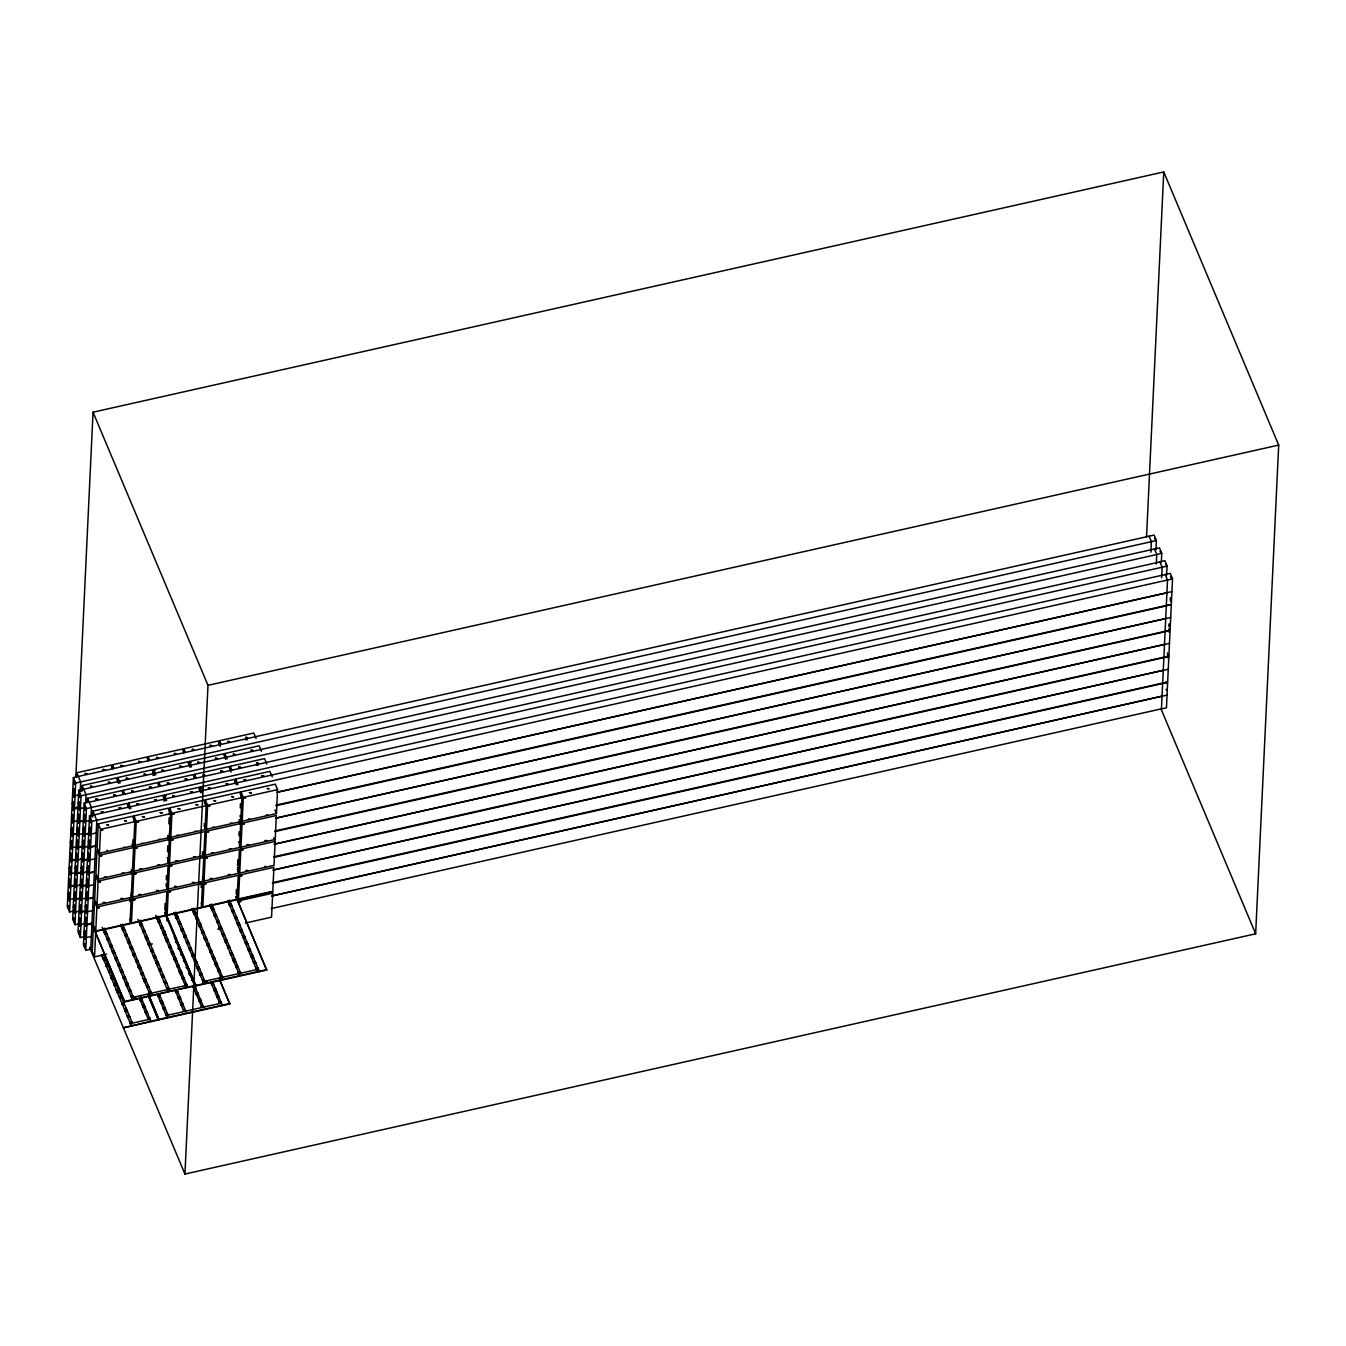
<?xml version="1.0" encoding="UTF-8"?>
<svg xmlns="http://www.w3.org/2000/svg" width="1346" height="1346" viewBox="0 0 1346 1346"><rect width="100%" height="100%" fill="white"/><g stroke="black" fill="none" stroke-linecap="round" stroke-linejoin="round"><path stroke-width="1.5" d="M70.934 829.321L69.74 854.727L72.045 860.195L75.376 859.455M72.162 803.444L70.968 828.85L73.239 834.789L72.045 860.195M1155.962 549.622L1156.382 540.537L1154.094 535.085L73.374 777.567L72.179 802.99L74.451 808.912L73.256 834.318L76.587 833.578M75.83 777.164L93.042 412.196L1163.752 171.952L1278.7 445.089L1255.65 933.804L184.94 1174.049L89.559 947.399M69.605 911.949L70.8 886.526L68.495 881.075L67.3 906.481L69.605 911.949L72.936 911.192M70.816 886.072L72.011 860.649L69.723 855.198L68.528 880.604L70.816 886.072L74.148 885.315M73.374 777.567L75.679 783.035L74.484 808.441C82.325 804.588 77.698 807.196 79.515 807.398M76.537 776.743L76.739 772.755L110.995 765.066L112.526 768.701M76.318 842.108L75.124 867.514L77.412 872.982L80.743 872.225M77.546 816.231L76.335 841.637L78.623 847.559L77.412 872.982M1161.346 562.409L1161.766 553.324L1159.461 547.872L78.758 790.354L77.563 815.76L79.835 821.683L78.64 847.105L81.971 846.348M80.222 791.448L80.676 781.908L76.739 772.755M74.972 924.719L76.184 899.313L73.879 893.845L72.684 919.268L74.972 924.719L78.304 923.979M76.2 898.859L77.395 873.436L75.09 867.968L73.895 893.391L76.2 898.859L79.532 898.102M78.758 790.354L81.063 795.823L79.851 821.228C86.935 820.505 83.721 819.277 84.848 819.95M81.837 791.515L82.106 785.542L116.379 777.853L118.684 783.305M81.702 854.878L80.508 880.301L82.796 885.752L86.127 885.012M82.914 829.001L81.719 854.424L83.99 860.346L82.796 885.752M89.139 802.014L84.142 803.141L82.947 828.547L85.219 834.47L84.024 859.892L87.355 859.135M85.656 803.141L86.06 794.695L82.106 785.542M80.356 937.506L81.551 912.1L79.263 906.632L78.051 932.055L80.356 937.506L83.688 936.766M81.584 911.629L82.779 886.223L80.474 880.755L79.279 906.178L81.584 911.629L84.916 910.889M84.142 803.141L86.43 808.593L85.235 834.015L90.232 832.888M87.305 802.317L87.49 798.313L121.763 790.624L123.294 794.275M87.086 867.665L85.875 893.088L88.18 898.539L93.177 897.429L94.371 872.006L89.374 873.133L88.18 898.539M88.298 841.788L87.103 867.211L89.374 873.133M276.115 805.093L1171.323 604.304L1172.517 578.898L1170.229 573.43L89.526 815.912L88.314 841.334L90.603 847.257L89.391 872.662L94.388 871.552L95.6 846.129L90.603 847.257M90.99 817.005L91.427 807.482M85.74 950.293L86.935 924.887L84.63 919.419L83.435 944.825L85.74 950.293L90.737 949.166L91.932 923.76L86.935 924.887M86.952 924.416L88.163 899.01L85.858 893.542L84.663 918.948L86.952 924.416L91.949 923.289L93.16 897.883L88.163 899.01M89.526 815.912L91.814 821.38L90.619 846.785L95.616 845.675L96.811 820.252M92.588 817.089L92.874 811.1L127.13 803.411L129.435 808.879M98.258 823.887L97.114 847.829L99.419 853.297L133.691 845.608L134.819 821.666L132.514 816.198L98.258 823.887L100.546 829.338L99.419 853.297M106.62 954.163L94.54 956.871L95.734 931.466L272.767 891.742L271.556 917.164L245.359 923.036M95.751 930.978L96.878 907.036L94.59 901.584L93.463 925.526L95.751 930.978L130.024 923.289L131.151 899.347L96.878 907.036M96.979 905.084L98.107 881.142L95.802 875.674L94.674 899.633L96.979 905.084L131.235 897.395L132.379 873.453L98.107 881.142M98.191 879.19L99.335 855.248L97.03 849.78L95.903 873.722L98.191 879.19L132.463 871.501L133.591 847.559L132.059 843.908M112.24 768.734L112.425 764.747L146.697 757.058L148.228 760.692M117.607 781.521L117.809 777.534L152.064 769.845L154.369 775.296M122.991 794.308L123.176 790.304L157.448 782.632L158.979 786.266M128.375 807.078L128.56 803.091L162.832 795.402L165.121 800.87M124.64 1001.441L195.305 985.592L124.623 1001.912L91.461 922.616M129.906 901.551L130.091 897.563M131.218 873.655L131.403 869.667M133.759 819.865L133.944 815.878L168.2 808.189L170.505 813.657L169.377 837.599L135.105 845.288L132.817 839.82M129.081 943.21L129.266 939.205M132.581 899.027L166.837 891.338L165.709 915.28L131.454 922.969L132.581 899.027L131.05 895.393M133.792 873.133L168.065 865.444L166.938 889.386L132.665 897.075L133.792 873.133L132.261 869.499M167.745 835.9L169.276 839.551L168.149 863.493L133.893 871.182L135.021 847.24L132.716 841.772M135.105 845.288L136.232 821.346L133.944 815.878M132.631 1000.112L102.212 927.31M147.925 760.726L148.11 756.738L182.383 749.049L183.914 752.683M153.208 775.515L153.494 769.525L187.767 761.836L190.055 767.287M158.677 786.3L158.878 782.312L193.134 774.623L194.665 778.257M151.072 1021.597L140.573 996.141M163.976 801.072L164.246 795.082L198.518 787.393L200.823 792.861M158.391 1019.494L123.395 1027.806L158.374 1019.965L147.875 994.492M219.247 978.492L229.745 1003.948L159.08 1019.797L149.389 996.259M163.623 935.403L163.808 931.415M165.121 903.519L164.835 909.509L167.14 914.96L201.395 907.271L202.539 883.329L168.267 891.018L167.14 914.96M166.248 879.611L166.433 875.623M167.56 851.732L167.846 845.742M168.132 839.753L168.317 835.765M168.873 823.836L169.159 817.846M169.344 813.859L169.63 807.869L203.902 800.18L206.19 805.648L205.063 829.59L170.807 837.279L169.26 833.628M164.767 935.201L164.969 931.196M166.854 920.9L167.039 916.912M202.22 853.801L203.751 857.436L202.623 881.378L168.351 889.067L169.478 865.125L167.947 861.49M170.706 839.231L204.979 831.542L203.852 855.484L169.579 863.173L170.706 839.231L169.175 835.58M170.807 837.279L171.935 813.337L169.63 807.869M167.123 1017.542L157.415 994.458M183.611 752.717L183.796 748.729L218.069 741.04L220.374 746.508M188.995 765.504L189.18 761.516L223.453 753.827L225.741 759.279M194.379 778.291L194.564 774.303L228.837 766.614L231.125 772.066M187.986 987.695L158.071 916.088M199.746 791.078L199.948 787.074L234.204 779.384L236.509 784.853M184.94 1174.049L207.991 685.333L93.042 412.196M235.937 896.503L266.659 970.045L195.994 985.895L165.272 912.369M201.193 887.536L201.463 881.546M202.59 857.638L202.792 853.65M205.13 803.848L205.315 799.861L239.588 792.171L241.893 797.64L240.749 821.582L206.493 829.271L204.188 823.802M200.47 927.192L200.655 923.188M203.953 883.01L238.225 875.321L237.098 899.263L202.825 906.952L203.953 883.01L202.422 879.375M205.181 857.116L239.437 849.427L238.309 873.369L204.054 881.058L205.181 857.116L203.65 853.482M239.134 819.882L240.665 823.533L239.538 847.475L205.265 855.164L206.392 831.222L204.104 825.754M206.493 829.271L207.621 805.329L205.315 799.861M204.003 984.094L174.088 912.487M219.297 744.708L219.499 740.721L253.755 733.032L256.06 738.5M224.681 757.495L224.866 753.508L259.139 745.819L261.444 751.27M230.065 770.282L230.25 766.295L264.523 758.606L266.811 764.057M222.46 1005.58L212.769 982.042M235.449 783.069L235.634 779.065L269.907 771.376L272.195 776.844M236.408 889.504L236.223 893.492L238.511 898.943L272.784 891.254L273.911 867.312L239.638 875.001L238.511 898.943M237.535 865.596L237.821 859.606M238.949 835.715L239.134 831.71M239.504 823.735L239.689 819.748M240.261 807.819L240.446 803.831M240.732 797.841L241.018 791.852L275.274 784.163L277.579 789.631L276.452 813.573L242.179 821.262L239.891 815.794M273.608 837.784L275.139 841.418L274.012 865.36L239.739 873.049L240.867 849.107L239.336 845.473M242.095 823.214L276.351 815.525L275.223 839.467L240.968 847.156L242.095 823.214L240.564 819.563M242.179 821.262L243.306 797.32L241.018 791.852M259.357 971.677L229.443 900.07M1146.54 536.919L1163.752 171.952M1150.897 552.197L1151.385 541.664L1149.097 536.196M1156.315 563.974L1156.769 554.451L1161.766 553.324M1161.648 577.77L1162.153 567.238L1159.848 561.77L1164.845 560.643L1167.15 566.111L1166.46 575.398M1162.641 683.516L1161.447 708.921L1166.444 707.811L1167.638 682.388L272.43 883.346M1162.675 683.045L1163.869 657.639M1163.886 657.185L1165.081 631.762M1165.114 631.308L1166.309 605.885M1166.326 605.431L1167.52 580.008L1165.232 574.557M1167.335 652.877L1168.866 656.512L1167.672 681.934L272.464 882.707M104.904 902.443L103.003 902.476M107.545 940.181C107.428 935.975 110.439 941.678 107.259 939.02M105.207 959.328C103.188 958.217 102.767 959.109 105.139 959.042M109.009 972.468L109.598 971.223L110.355 972.451M111.802 946.221C109.783 943.277 110.002 948.947 111.819 945.75C110.692 943.008 108.858 947.534 111.735 945.935M112.778 952.345C116.193 953.691 112.828 949.098 112.643 952.648C115.706 954.667 113.468 949.569 112.761 952.817M122.755 898.438L120.854 898.472M114.124 984.094C116.093 985.272 116.564 984.279 114.174 984.38M117.186 959.008L115.958 958.133L115.806 959.462L117.186 958.167L115.335 958.201L117.119 958.705M118.297 965.738L118.919 964.039L119.643 965.721M118.027 964.577L119.895 964.931L118.095 964.88M122.419 928.622C124.421 930.136 124.808 928.589 122.486 928.908M118.65 991.295L117.203 990.505L117.287 991.75L118.65 990.454L116.799 990.488L118.599 991.009M119.76 998.025C119.643 993.819 122.654 999.54 119.491 996.881M122.57 971.778C120.585 970.617 120.114 971.61 122.503 971.492M126.961 935.823L125.094 935.487L127.247 935.672M127.786 941.863C129.637 944.69 129.384 939.037 127.803 941.409M124.034 1004.066C122.116 1002.837 121.645 1003.931 123.967 1003.78M124.942 1009.937C127.82 1008.339 125.986 1012.865 124.858 1010.123C126.659 1006.943 126.928 1012.596 124.875 1009.651M132.345 948.61C131.925 945.043 128.98 949.839 132.278 948.324M132.211 948.055C128.795 946.659 132.16 951.319 132.345 947.769M140.59 894.434L138.688 894.467M130.629 990.959L129.401 990.084L129.065 991.312M130.663 990.488L128.779 990.151L130.411 991.295M131.471 996.545C133.843 998.227 134.297 996.612 131.538 996.831M129.418 1016.853C127.449 1015.675 126.978 1016.667 129.351 1016.567M140.27 925.459L141.986 924.87M142.138 924.954C139.563 922.111 141.246 927.781 141.801 924.349L139.984 924.769M141.229 973.831C143.097 976.641 142.827 970.988 141.246 973.36M145.789 980.561C145.368 977.011 142.491 981.789 145.721 980.275M145.654 980.006C142.239 978.626 145.604 983.287 145.789 979.72M146.63 986.147C149.793 988.822 146.781 983.102 146.899 987.308M151.038 951.016C152.182 947.13 153.595 953.103 151.021 950.192M158.441 890.429L156.54 890.463M147.303 1012.192C146.377 1015.221 144.258 1011.082 147.252 1012.007M158.239 921.169C157.903 918.022 161.453 923.289 158.121 921.455M148.094 1018.434C151.257 1021.109 148.245 1015.389 148.38 1019.595M151.173 993.348C149.255 992.12 148.783 993.197 151.105 993.062M155.564 957.376L154.336 956.518L153.982 957.729M156.472 963.248C158.845 963.147 158.374 964.14 156.405 962.962M157.852 995.72C159.72 998.53 159.467 992.877 157.869 995.249M160.948 970.163C158.979 968.985 158.508 969.978 160.881 969.877M165.339 934.208L164.111 933.333L163.976 934.662L165.339 933.367L163.489 933.401L165.272 933.922M161.772 975.934C164.044 978.407 163.135 972.939 161.789 976.59M166.164 939.979C168.014 943.815 168.2 936.513 166.181 940.635M174.391 886.274L176.276 886.425M162.412 1002.45L160.965 1001.66L161.049 1002.921L162.462 1001.794L160.561 1001.643L162.344 1002.164M168.839 946.827C169.815 943.226 172.019 949.065 168.873 947.029M163.253 1008.036C165.827 1010.947 164.414 1004.991 163.253 1008.877M166.248 983.118L165.121 981.621L164.75 983.303M166.332 982.95L164.498 982.513L166.265 982.664M170.723 946.995L168.856 946.642L170.656 946.709M171.514 953.22C172.793 950.343 174.071 954.213 171.665 953.591M175.956 916.609L177.184 917.484L177.336 916.138L175.956 917.45L177.807 917.417L176.023 916.895M167.796 1015.237L166.568 1014.362L166.214 1015.591M176.612 942.856L175.619 941.948M176.107 959.765L174.879 958.907L174.728 960.236L176.09 958.924L174.257 958.958L176.04 959.479M181.34 929.396L182.568 930.254L182.921 929.043L181.289 930.052L183.106 930.372L181.542 929.531M177.571 992.052C175.603 990.892 175.131 991.867 177.504 991.766M179.59 972.401L181.458 972.182L179.741 972.754M178.412 997.638C181.76 1000.229 178.109 994.492 178.715 999.186L180.532 998.766M185.883 936.597L184.419 935.807L184.503 937.052L185.866 935.756L184.032 935.79L185.899 936.412M192.242 882.269L193.218 883.161L194.093 882.236M182.383 978.424C185.193 979.922 181.239 976.17 184.082 979.114M186.774 942.469C189.163 942.368 188.692 943.344 186.724 942.183M185.008 984.532C189.399 985.07 182.131 984.279 187.128 985.659L186.539 984.263L184.722 984.666L185.311 986.063M182.955 1004.839L181.962 1003.948L181.104 1004.873M182.972 1004.385C178.833 1002.417 184.772 1006.959 181.39 1004.739M187.363 968.413L186.387 967.522M175.216 990.387L183.796 1011.267L184.924 1009.887L185.412 1011.569M183.796 1010.425L185.664 1010.762L183.847 1010.711M191.25 949.367L190.022 948.509L189.517 949.586M195.658 913.412C195.237 909.862 192.293 914.641 195.591 913.126M195.523 912.857C192.108 911.478 195.473 916.138 195.641 912.571M196.499 918.998C199.292 921.842 197.139 915.903 196.6 920.008M198.35 919.806L196.55 919.284M194.85 961.633L196.634 962.154L194.783 962.188L196.163 960.893L196.011 962.222L194.783 961.347M193.572 987.241C195.658 988.401 195.978 987.493 193.622 987.543M201.025 926.199L199.578 925.409L199.898 926.738M199.326 968.548L198.098 967.69L197.744 968.901L199.359 967.892L197.559 967.572L199.258 968.262M210.094 878.265L211.07 879.157L211.928 878.231M200.285 975.143C200.857 971.021 203.01 976.96 200.167 974.134M198.098 994.442L196.651 993.651L196.735 994.913L198.098 993.6L196.264 993.634L198.047 994.156M204.71 981.335C202.741 980.157 202.27 981.15 204.642 981.049M209.101 944.539L209.017 945.548M209.942 950.949C213.644 953.136 208.933 948.425 210.649 952.295M214.485 958.15C212.517 956.972 212.045 957.965 214.418 957.864M213.24 983.674C211.389 983.808 212.382 983.876 212.937 982.984L211.12 983.388L211.709 984.784L213.526 984.363M215.326 963.736L216.555 964.611L216.689 963.282L215.326 964.577L217.177 964.544L215.377 964.022M219.718 928.622C219.903 925.055 223.268 929.716 219.852 928.319M219.718 927.781C220.138 931.314 223.049 926.586 219.785 928.067M218.91 997.15L217.093 997.571L216.504 996.175L218.321 995.754C215.781 998.311 219.936 995.317 216.79 996.023M224.277 934.511C224.126 931.853 221.165 936.799 224.176 935.15M220.71 976.523L221.686 977.415L222.544 976.489M225.102 940.568C227.811 943.445 226.01 937.388 225.203 941.577M229.459 905.252C230.553 901.534 232.656 907.625 229.493 905.437M229.493 904.596L231.361 904.949L229.56 904.882M221.333 1003.224C220.626 999.624 218.136 1004.52 221.266 1002.938M221.249 1003.409L221.064 1002.063L219.196 1002.568L219.583 1003.426M229.628 947.752L228.181 946.961L228.265 948.223M234.036 911.797L233.043 910.906L232.185 911.831M230.536 953.624C232.925 953.523 232.454 954.516 230.486 953.338M235.348 918.662C234.456 914.523 238.36 919.823 234.877 917.383M234.877 960.001L233.178 960.573M239.42 924.584L238.192 923.709L237.838 924.938L239.453 923.928L237.653 923.592L239.352 924.298M245.78 870.256L246.755 871.148L247.614 870.223M240.211 930.809C241.321 927.108 243.374 933.165 240.261 931.011M240.261 930.17L242.145 930.322L240.311 930.456M237.72 966.462C234.406 965.974 238.764 966.243 235.971 967.135M244.787 937.371L243.811 936.463L243.054 937.573M250.979 956.383L252.88 956.35L251.012 956.569M253.704 962.121C256.497 964.964 254.36 959.025 253.805 963.13M266.727 840.51L264.826 840.543M255.555 962.928L253.771 962.407M256.447 968.8C258.869 970.331 255.992 966.361 257.826 969.776M90.3 833.359L89.829 831.761L90.3 833.359L85.219 834.47M165.423 796.125L166.281 795.503M1170.482 601.157L1170.347 599.845M1166.309 690.195L1166.292 689.253M109.026 939.996L107.327 939.306M159.551 864.906L157.802 864.755M126.877 935.992C127.668 932.744 123.008 936.463 126.894 935.537M177.487 860.717L175.636 860.75M195.338 856.712L193.488 856.746M213.173 852.708L211.44 852.927M231.024 848.703L229.291 848.905M191.166 949.553C191.452 945.935 187.548 950.394 191.199 949.081M248.859 844.699L246.974 844.548M216.1 915.97L215.209 914.91L214.451 916.003M201.934 975.11L200.234 974.42M233.952 911.965C234.238 908.348 230.317 912.824 233.968 911.511M203.397 1007.414L202.506 1006.337L201.749 1007.431M244.703 937.539C245.006 933.922 241.136 938.414 244.736 937.068M202.152 787.982L201.261 788.268M107.091 851.177L107.024 850.15M106.014 876.919L104.365 876.936M245.746 739.694L247.395 739.677M123.866 872.915L122.217 872.931M141.7 868.91L139.95 868.759M256.497 765.268L258.146 765.235M144.577 932.155C145.233 929.06 140.119 933.485 145.099 931.668M250.003 818.991L248.354 819.007M160.864 927.293L162.159 927.007L162.429 928.151M267.854 814.986L266.205 815.003M137.494 961.717C135.643 959.395 137.864 961.01 136.148 961.734M151.089 950.478L152.737 950.444M180.431 923.524C176.982 923.188 182.619 922.027 178.766 924.012M166.248 940.08L168.048 940.4L166.315 940.332M155.497 957.09C151.627 958.268 156.22 953.978 155.345 957.713M119.558 997.167L121.056 996.982L121.123 998.009M171.632 952.867L173.112 952.682L173.18 953.708M200.975 925.913C196.112 925.24 202.59 924.231 201.294 926.519M179.068 949.569L178.311 948.341M146.697 986.433L148.178 986.265L148.245 987.291M161.857 976.035L163.505 976.001M131.874 1023.583C130.125 1021.244 132.026 1022.825 130.528 1023.599L150.23 1019.107M234.944 917.669L236.425 917.484L236.307 918.645M210.01 951.235L211.659 951.218L211.154 952.295M148.161 1018.72L149.658 1018.552L149.726 1019.578M189.836 975.143L189.079 973.915M225.152 940.854L226.818 940.82M163.32 1008.322L164.818 1008.154M185.075 984.818L186.572 984.633L186.219 985.861M178.48 997.924L180.28 998.261L178.412 998.48M229.577 947.466C225.775 947.012 230.671 946.339 229.897 948.072L229.325 946.692L227.491 947.096L228.08 948.493M167.728 1014.951C163.859 1016.112 168.452 1011.839 167.56 1015.574M219.802 970.651C216.235 970.264 222.056 969.154 218.119 971.139M234.927 960.724C230.216 960.102 237.737 959.042 233.295 960.287M220.761 976.809L222.427 976.775M216.857 996.309L218.607 996.461M191.3 762.526L190.493 762.694M178.48 835.159L177.134 835.176M196.331 831.155L194.985 831.172M214.165 827.151L212.819 827.167M232.017 823.146L230.519 823.012M247.058 944.202L246.503 942.856L246.116 944.219M1168.984 632.098L1168.967 630.887M124.757 847.29L123.798 847.307M142.592 843.286L141.65 843.303M160.443 839.281L159.299 839.181M141.7 925.88L140.539 925.779L142.407 925.291M215.764 916.256L214.603 916.155M152.451 951.437L151.307 951.353M226.532 941.813L225.371 941.729M163.219 977.011L162.058 976.91L163.926 976.422M237.283 967.387L236.122 967.286L237.99 966.798M221.669 977.886C224.782 976.102 218.708 975.429 221.417 977.869M164.683 1009.298L163.522 1009.197M207.991 685.333L1278.7 445.089M75.679 783.035L1156.382 540.537M78.405 794.998L75.073 795.738L72.785 790.27M81.063 795.823L1156.769 554.535L1154.464 548.983M89.172 802.182L1159.882 561.938M74.451 808.912L79.448 807.785M83.788 807.768L80.457 808.525L78.152 803.057M86.43 808.593L1167.15 566.111M77.193 820.858L73.862 821.615L71.557 816.147M79.835 821.683L84.832 820.572M89.172 820.555L85.841 821.296L83.536 815.844M91.814 821.38L1172.517 578.898M73.239 834.789L76.571 834.032M100.546 829.338L134.819 821.666M136.232 821.346L170.505 813.657M171.935 813.337L206.19 805.648M207.621 805.329L241.893 797.64M243.306 797.32L277.579 789.631M82.577 833.645L79.246 834.402L76.941 828.934M96.222 832.972L91.225 834.083L88.92 828.631M1171.929 591.601L276.721 792.373L1166.932 592.812M77.631 846.197C76.486 845.204 79.7 847.257 72.634 847.492L70.345 842.024M78.623 847.559L81.955 846.819M87.944 846.432L84.613 847.172L82.325 841.721M276.098 805.716L1171.306 604.775L1170.111 630.18L274.904 830.953M72.011 860.649L75.342 859.909M99.335 855.248L133.591 847.559M135.021 847.24L169.276 839.551M206.392 831.222L240.665 823.533M83.048 859.219C80.625 859.219 86.8 856.073 78.018 860.262L75.713 854.811M83.99 860.346L88.987 859.219M1165.72 618.504L275.509 818.25L1170.7 617.478M94.994 858.832L89.997 859.959L87.692 854.491M76.402 872.073C75.258 871.081 78.489 873.133 71.422 873.369L69.117 867.901M77.395 873.436L80.726 872.696M88.432 872.006C86.178 871.939 91.915 868.978 83.402 873.049L81.097 867.598M274.87 831.592L1170.078 630.635L1168.883 656.057L273.675 856.83M70.8 886.526L74.131 885.786M81.837 885.096C79.414 885.079 85.555 882 76.806 886.139L74.501 880.688M169.478 865.125L203.751 857.436M240.867 849.107L275.139 841.418M82.779 886.223L86.11 885.466M274.281 844.127L1164.492 644.381M93.783 884.709L88.786 885.836L86.481 880.368M274.281 844.295L1169.489 643.354M75.191 897.95C74.047 897.075 77.277 898.792 70.194 899.229L67.906 893.778M76.184 899.313L79.515 898.573M87.17 897.799L82.173 898.926L79.885 893.458M273.659 857.469L1168.866 656.512M80.575 910.906L75.578 912.016L73.273 906.565M81.551 912.1L84.882 911.343M273.07 870.004L1163.281 670.258M92.554 910.586L87.557 911.713L85.252 906.245M273.053 870.172L1168.261 669.231M85.993 923.76C83.553 923.76 89.761 920.597 80.962 924.803L78.657 919.335M238.107 900.979L272.7 893.206M104.315 932.307L106.132 931.903M122.15 928.303L123.967 927.899M140.001 924.298L141.818 923.894M157.852 920.294L159.669 919.89M175.687 916.29L177.504 915.886M193.538 912.285L195.355 911.881M211.372 908.281L213.206 907.877M229.224 904.276L231.041 903.873M106.149 932.273C101.573 933.266 110.153 933.165 104.281 932.778L104.87 934.158L106.687 933.754M122.133 928.774L123.95 928.353L124.539 929.75L122.722 930.153M157.819 920.765L159.636 920.344L160.224 921.741L158.407 922.145M175.67 916.761L177.487 916.34M193.521 912.756L195.338 912.336M211.356 908.752C217.396 909.475 208.344 909.778 213.223 908.247M229.207 904.748L231.024 904.327L231.613 905.723L229.796 906.127M271.842 895.881L1162.052 696.134M91.326 936.463L86.329 937.59L84.041 932.122M271.842 896.049L1167.049 695.091M104.853 933.788C109.43 932.896 100.866 932.711 106.721 933.3M122.738 929.699L124.555 929.295M158.424 921.69L160.258 921.287M176.276 917.686L178.093 917.282M194.127 913.682L195.944 913.278M211.961 909.677L213.795 909.273M229.813 905.673L231.63 905.269M140.556 926.149L142.39 925.745M176.259 918.14L178.076 917.736M194.093 914.136L195.927 913.732M211.945 910.132L213.762 909.728M107.007 938.7L108.824 938.297M124.842 934.696L126.659 934.292M142.693 930.692L144.51 930.288M160.527 926.687L162.361 926.284M178.379 922.683L180.196 922.279M196.23 918.679L198.047 918.275M214.064 914.674L215.898 914.27M231.916 910.67L233.733 910.266M108.79 938.751L107.276 939.861M142.676 931.146L144.493 930.742L145.082 932.139M180.179 922.733L178.648 923.844M198.03 918.729L196.499 919.84M231.899 911.141L233.716 910.72L234.305 912.117M107.579 940.097L109.413 939.676M161.116 928.084L162.933 927.663M178.968 924.079L180.785 923.659M196.819 920.075L198.636 919.655M214.653 916.071L216.47 915.65M232.505 912.066L234.322 911.663M271.236 908.584L1161.447 708.837M109.682 945.094L111.516 944.673M127.534 941.09L129.351 940.669M145.385 937.085L147.202 936.681M163.219 933.081L165.053 932.677M181.071 929.077L182.888 928.673M198.922 925.072L200.739 924.668M216.756 921.068L218.574 920.664M234.608 917.063L236.425 916.66M111.482 945.144L109.665 945.548L110.254 946.945L112.071 946.541M145.351 937.539C149.456 938.532 143.988 938.112 147.219 937.052M182.871 929.127L181.054 929.531L181.643 930.927L183.46 930.523M200.705 925.123L198.888 925.526L199.477 926.923M234.591 917.518L236.408 917.114L236.997 918.51L236.088 918.712M110.271 946.49L112.088 946.07M128.122 942.486L129.939 942.065M145.974 938.482L147.791 938.061M163.808 934.477L165.625 934.057M181.66 930.473L183.477 930.052M199.494 926.469L201.328 926.048M217.345 922.464L219.162 922.044M235.197 918.46L237.014 918.039M145.94 938.936L147.757 938.532M112.374 951.487L114.191 951.067M130.226 947.483L132.043 947.062M148.077 943.479L149.894 943.058M165.911 939.474L167.728 939.054M183.763 935.47L185.58 935.049M201.597 931.466L203.431 931.045M219.448 927.461L221.266 927.041M237.3 923.457L239.117 923.036M114.174 951.538L112.357 951.942L112.946 953.338L114.763 952.934M148.043 943.933C152.821 945.801 145.654 941.779 150.449 944.926L148.632 945.329M165.894 939.929L167.712 939.525L168.3 940.921L166.483 941.325M185.563 935.52L183.746 935.924L184.318 937.321L186.152 936.917M203.448 931.432C198.855 932.408 207.452 932.307 201.58 931.92L202.169 933.316L203.986 932.913M219.432 927.916L221.249 927.512L221.838 928.908L220.021 929.312M237.266 923.911L239.1 923.507L239.672 924.904L237.855 925.308M148.346 944.64L152.401 943.899M217.732 929.228L221.77 928.336M112.963 952.867L114.78 952.463M130.814 948.863L132.631 948.459M148.649 944.858L150.483 944.455M166.5 940.854L168.317 940.45M184.352 936.85L186.169 936.446M202.152 932.946C206.729 932.055 198.165 931.869 204.02 932.442M220.037 928.858L221.854 928.437M237.889 924.853L239.706 924.433M103.087 958.201L104.904 957.797M175.384 941.981L176.292 941.779M103.07 958.672L104.887 958.251L105.476 959.648L103.659 960.068M103.676 959.597L105.493 959.193M115.066 957.881L116.883 957.46M132.918 953.877L134.735 953.456M150.752 949.872L152.586 949.452M168.603 945.868L170.42 945.447M186.455 941.863L188.272 941.443M204.289 937.859L206.123 937.439M222.14 933.855L223.958 933.434M239.992 929.85L241.809 929.43M116.866 957.931L115.049 958.335L115.638 959.732L117.455 959.328M150.735 950.326L152.855 950.613M188.255 941.914L186.421 942.318L187.01 943.714L188.827 943.31M206.089 937.91L204.272 938.313L204.861 939.71L206.678 939.306M239.958 930.305L241.792 929.901L242.364 931.297L240.547 931.701M115.655 959.261L117.472 958.857M133.506 955.256L135.323 954.852M151.341 951.252L153.158 950.848M169.192 947.248L171.009 946.844M187.044 943.243L188.861 942.839M204.828 939.34C208.866 939.609 203.027 936.9 205.551 939.071C208.293 935.975 200.907 939.962 206.695 938.835M222.729 935.234L224.546 934.831M240.564 931.23L242.398 930.826M151.324 951.723L153.141 951.319M224.53 935.302L222.713 935.706L222.124 934.309L224.227 934.595M105.779 964.594L107.596 964.19M178.076 948.375L178.984 948.173M106.368 965.991L108.185 965.587M117.758 964.258L119.575 963.854M135.609 960.253L137.427 959.849M153.444 956.249L155.261 955.845M171.295 952.245L173.112 951.841M189.147 948.24L190.964 947.836M206.981 944.236L208.798 943.832M224.832 940.231L226.65 939.828M242.667 936.244L244.501 935.823M119.558 964.325L118.027 965.418M153.427 956.72L155.244 956.316L155.833 957.696M190.93 948.307L189.416 949.401M208.832 944.219C204.289 945.027 212.718 945.447 206.964 944.707L207.368 945.582M224.816 940.703L226.919 940.989M242.65 936.698L244.467 936.294L245.056 937.691M118.347 965.654L120.164 965.25M136.198 961.65L138.015 961.246M154.033 957.645L155.85 957.242M171.884 953.641L173.701 953.237M189.719 949.637L191.553 949.233M207.57 945.632L209.387 945.228M225.421 941.628L227.238 941.224M243.256 937.624L245.09 937.22M225.388 942.099L227.222 941.695M108.471 970.988L110.288 970.584M180.751 954.768L181.676 954.566M109.06 972.384L110.877 971.963M120.45 970.651L122.267 970.247M138.302 966.647L140.119 966.243M156.136 962.642L157.953 962.239M173.987 958.638L175.804 958.234M191.822 954.634L193.656 954.23M209.673 950.629L211.49 950.226M227.524 946.625L229.342 946.221M245.359 942.621L247.193 942.217M122.25 970.718L120.433 971.122L121.005 972.519L122.839 972.098M140.085 966.714L138.268 967.118L138.857 968.514L140.674 968.094M156.119 963.113L157.936 962.71M175.788 958.705L173.971 959.109L174.543 960.506L176.376 960.085M193.673 954.6C189.079 955.593 197.677 955.492 191.805 955.105L192.394 956.501L194.211 956.081M211.473 950.697L209.656 951.1L210.245 952.497L212.062 952.076M245.342 943.092C250.12 944.959 242.953 940.938 247.748 944.068L246.84 944.286M121.039 972.048L122.856 971.644M138.84 968.127C142.861 968.413 137.023 965.705 139.547 967.875C142.289 964.779 134.903 968.767 140.707 967.639M156.725 964.039L158.542 963.635M174.576 960.035L176.393 959.631M192.377 956.114C196.903 955.071 188.406 955.29 194.228 955.626M210.262 952.026L212.079 951.622M228.113 948.021L229.93 947.618M245.948 944.017L247.765 943.613M156.708 964.51L158.525 964.089M111.163 977.381L112.98 976.977M183.443 961.162L184.352 960.96M112.963 977.432L111.129 977.835L111.718 979.232L113.535 978.828M111.701 978.862C115.739 979.148 109.884 976.439 112.408 978.592C115.167 975.514 107.764 979.484 113.569 978.357M123.142 977.045L124.959 976.641M140.977 973.04L142.811 972.636M158.828 969.036L160.645 968.632M176.679 965.032L178.496 964.628M194.514 961.027L196.348 960.623M212.365 957.023L214.182 956.619M230.216 953.018L232.034 952.615M248.051 949.014L249.868 948.61M124.976 977.011C120.332 978.004 128.88 977.903 123.109 977.516L123.697 978.895L125.514 978.492M158.811 969.507L160.628 969.086L161.217 970.483L159.4 970.903M196.314 961.078L194.497 961.498L195.086 962.895L196.903 962.474M214.165 957.09L212.348 957.494L212.92 958.89L214.754 958.47M248.034 949.485L249.851 949.081L250.44 950.461L248.623 950.882M123.731 978.441L125.548 978.037M141.566 974.437L143.383 974.033M159.417 970.432L161.234 970.029M177.268 966.428L179.085 966.024M195.103 962.424L196.92 962.02M212.954 958.419L214.771 958.015M230.789 954.415L232.622 954.011M248.589 950.495C252.678 950.713 246.722 948.19 249.313 950.242C252.139 947.248 244.585 951.05 250.457 950.007M113.855 983.775L115.672 983.354M186.135 967.555L187.044 967.337M114.427 985.154L116.261 984.75M125.834 983.438L127.651 983.034M143.669 979.434L145.486 979.03M161.52 975.429L163.337 975.026M179.371 971.425L181.188 971.021M197.206 967.421L199.023 967.017M215.057 963.416L216.874 963.013M232.892 959.412L234.726 959.008M250.743 955.408L252.56 955.004M125.801 983.909L127.937 983.724L126.221 984.313M143.652 979.905L145.469 979.484L146.058 980.881L144.241 981.284M161.503 975.9L163.606 976.187M179.338 971.896L181.155 971.476M197.189 967.892L199.006 967.471M215.04 963.887L216.857 963.467M232.875 959.883L234.692 959.462M250.726 955.879C256.548 956.316 248.001 956.316 252.594 955.374M126.373 984.919C130.899 984.061 122.368 983.775 128.24 984.431M144.258 980.83L146.075 980.426M179.943 972.822L181.777 972.418M197.795 968.817L199.612 968.413M215.646 964.813L217.463 964.409M233.481 960.808L235.298 960.405M251.332 956.804L253.149 956.4M126.389 985.289L128.207 984.885M162.075 977.28L163.909 976.876M179.927 973.276L181.744 972.872M197.778 969.271L199.595 968.868M215.612 965.267L217.446 964.863M233.464 961.263L235.281 960.859M251.315 957.258L253.132 956.855M116.53 990.168L118.364 989.747M188.827 973.932L189.736 973.73M116.513 990.622L118.33 990.219L118.919 991.615L117.102 992.019M117.119 991.548L118.936 991.144M128.526 989.832L130.343 989.428M146.361 985.827L148.178 985.423M164.212 981.823L166.029 981.419M182.047 977.819L183.88 977.415M199.898 973.814L201.715 973.41M217.749 969.81L219.566 969.406M235.584 965.805L237.418 965.402M253.435 961.801L255.252 961.397M130.31 989.882L128.795 990.993M164.178 982.277L166.012 981.873L166.601 983.27M201.698 973.865L200.167 974.975M219.549 969.86L218.018 970.971M253.418 962.272L255.235 961.852L255.824 963.248M129.098 991.228L130.932 990.807M146.95 987.224L148.767 986.803M164.801 983.219L166.618 982.799M182.635 979.215L184.452 978.794M200.487 975.211L202.304 974.79M218.338 971.206L220.155 970.803M254.024 963.198L255.841 962.794M237.973 967.252L236.156 967.656L235.567 966.277L237.687 966.563M119.222 996.545L121.039 996.141M191.519 980.325L192.428 980.124M119.811 997.941L121.628 997.537M131.201 996.225L133.035 995.821M149.053 992.221L150.87 991.817M166.904 988.216L168.721 987.813M184.739 984.212L186.556 983.808M202.59 980.208L204.407 979.804M220.441 976.203L222.258 975.8M238.276 972.199L240.093 971.795M256.127 968.195L257.944 967.791M133.002 996.276L131.185 996.679L131.773 998.076L135.879 997.15M166.87 988.671C170.976 990.875 165.104 986.887 169.276 989.663L167.459 990.067L137.898 919.301M204.39 980.258L202.573 980.662L203.145 982.058L207.25 981.15M222.225 976.254L220.408 976.658L220.996 978.054M256.11 968.649L257.927 968.245L258.516 969.642L257.591 969.843M131.79 997.622L187.144 985.188M203.179 981.604L258.533 969.17M221.905 977.852L222.813 977.65L193.757 908.096M196.011 985.423L266.693 969.574M121.914 1002.938L123.731 1002.534M139.765 998.934L141.582 998.53M157.6 994.93L159.434 994.526M175.451 990.925L177.268 990.521M193.302 986.921L195.12 986.517M211.137 982.917L212.971 982.513M139.748 999.405C145.267 999.96 137.309 999.472 141.852 999.691C139.429 1003.022 140.236 995.401 142.154 1000.381L140.321 1000.801M157.583 995.401L159.4 994.997L159.989 996.377L158.172 996.797M177.251 990.993L175.434 991.396L176.023 992.793L177.84 992.372M195.103 986.988L193.269 987.392L193.858 988.788L195.675 988.368M122.503 1004.335L124.32 1003.931M140.354 1000.33L142.171 999.927M158.189 996.326L160.006 995.922M176.04 992.322L177.857 991.918M193.891 988.317L195.708 987.914M211.726 984.313L213.543 983.909M124.606 1009.332L126.423 1008.928M142.457 1005.327L144.274 1004.924M160.292 1001.323L162.126 1000.919M178.143 997.319L179.96 996.915M195.994 993.314L197.812 992.911M213.829 989.31L215.646 988.906M126.406 1009.382L124.589 1009.803L125.178 1011.199L126.995 1010.779M142.424 1005.798C148.178 1006.152 139.782 1006.253 144.291 1005.294M160.275 1001.794L162.092 1001.39M178.126 997.79L179.943 997.386M197.778 993.382L195.961 993.785L196.55 995.182L198.367 994.761M215.629 989.377L213.812 989.781L214.401 991.178L216.218 990.757M125.195 1010.728L127.012 1010.324M142.996 1006.808C147.522 1005.765 139.025 1005.984 144.863 1006.32M160.881 1002.72L162.698 1002.316M178.732 998.715L180.549 998.311M196.566 994.711L198.4 994.307M214.418 990.706L216.235 990.303M143.013 1007.195L144.83 1006.774M160.864 1003.191L162.681 1002.77M127.298 1015.725L129.115 1015.321M145.149 1011.721L146.966 1011.317M162.984 1007.717L164.801 1007.313M180.835 1003.712L182.652 1003.308M198.67 999.708L200.504 999.304M216.521 995.703L218.338 995.3M145.116 1012.192L146.933 1011.771L147.522 1013.168L145.704 1013.572M162.967 1008.188L164.784 1007.767M182.635 1003.763L180.818 1004.183L181.39 1005.563L183.224 1005.159M200.47 999.758L198.653 1000.179L199.242 1001.559L201.059 1001.155M127.887 1017.122L129.704 1016.718M145.721 1013.117L147.555 1012.714M163.573 1009.113L165.39 1008.709M181.424 1005.109L183.241 1004.705M199.225 1001.188C203.919 999.54 195.086 1000.095 201.092 1000.701M217.11 997.1L218.927 996.696M163.556 1009.567L165.373 1009.163M129.99 1022.119L131.807 1021.715M147.824 1018.114L149.658 1017.711M165.676 1014.11L167.493 1013.706M183.527 1010.106L185.344 1009.702M201.362 1006.101L203.196 1005.698M219.213 1002.097L221.03 1001.693M129.956 1022.59L131.79 1022.169L132.379 1023.566M147.808 1018.586L149.625 1018.165L150.214 1019.561M165.659 1014.581L167.476 1014.161L168.065 1015.557M185.327 1010.156L183.796 1011.267M203.212 1006.068C198.468 1007.094 207.166 1006.976 201.345 1006.572L201.631 1007.262M166.265 1015.507L221.619 1003.09M159.114 1019.343L229.779 1003.477M155.513 769.946L154.672 770.568M264.607 867.144L265.465 866.218M183.695 961.128L184.654 961.65M239.251 973.865L238.545 972.519L239.924 972.048L239.756 973.848L240.665 973.646L240.076 972.249L238.259 972.653L238.848 974.05M217.514 922.666C216.151 919.251 220.021 922.447 219.146 922.515L218.557 921.118L216.74 921.522L217.329 922.919M127.668 983.404L126.322 983.438L126.204 984.767M1168.984 630.096L1168.967 628.818M1167.705 657.925L1167.672 656.495M228.063 874.816L229.779 874.227M208.967 944.825L207.25 945.397M221.299 1002.854L219.482 1003.258M200.655 1000.297L198.922 1000.499L200.79 999.994M1170.381 599.256L1170.364 597.725M81.854 880.705C81.736 875.724 81.77 885.416 81.669 880.94M68.646 906.884C68.495 901.955 68.663 911.814 68.461 907.12M1168.967 625.368L1168.984 626.748M1167.621 655.721L1167.689 654.493M1166.292 681.985L1166.309 683.516M1161.076 709.09L1255.65 933.804M274.921 809.922L276.452 813.573M219.499 740.721L221.03 744.355M224.866 753.508L227.171 758.959M230.25 766.295L231.781 769.929M235.634 779.065L237.922 784.533M238.663 841.687L240.968 847.156M237.434 867.598L239.739 873.049M237.35 869.55L239.638 875.001M183.796 748.729L185.327 752.364M189.18 761.516L191.485 766.968M194.564 774.303L196.095 777.938M199.948 787.074L202.237 792.542M235.92 896.974L266.659 970.045M252.089 954.364L253.704 958.217M227.625 900.491L256.682 970.045M203.734 851.53L205.265 855.164M202.321 851.85L203.852 855.484M202.523 877.424L204.054 881.058M211.608 904.091L240.682 973.175M211.591 904.546L214.014 910.317M234.204 958.285L235.819 962.138M148.11 756.738L149.642 760.372M153.494 769.525L155.783 774.976M158.878 782.312L160.41 785.946M164.246 795.082L166.551 800.55M209.791 904.495L238.865 973.595M209.774 904.966L212.197 910.72M218.658 926.065L220.273 929.918M224.311 939.508L225.926 943.344M232.387 958.705L234.002 962.541M201.294 903.317L202.825 906.952M191.94 908.5L221.013 977.6M191.923 908.971L194.346 914.725M214.536 962.71L216.151 966.546M220.037 980.864L229.745 1003.948M167.274 857.705L169.579 863.173M215.175 988.284L216.79 992.12M210.918 982.378L219.802 1003.493M166.063 883.615L168.351 889.067M165.962 885.567L168.267 891.018M175.922 912.1L204.979 981.655M112.425 764.747L113.956 768.381M117.809 777.534L120.097 782.985M123.176 790.304L124.707 793.955M128.56 803.091L130.865 808.559M174.071 912.958L176.494 918.729M196.735 966.798L198.35 970.634M166.063 914.758L195.994 985.895M164.549 912.521L195.288 986.063M174.189 936.782L203.751 1007.548M193.067 986.382L201.95 1007.498M162.916 928.134C158.088 925.038 165.356 928.992 160.511 927.142L160.813 927.848M173.684 953.708L173.096 952.312L171.565 953.405M175.03 956.922L176.663 960.775M180.701 970.382L182.316 974.235M184.436 979.265L183.847 977.869L182.333 978.979M155.749 915.297L185.327 985.608M156.237 916.979L158.66 922.733M165.121 938.078L166.736 941.931M178.85 970.718L180.465 974.554M132.362 867.547L133.893 871.182M177.049 989.983L185.899 1011.553M131.134 893.441L132.665 897.075M140.22 920.109L169.31 989.192M146.664 935.924L148.279 939.76M157.162 960.876L158.778 964.712M87.49 798.313L91.427 807.566M92.874 811.1L96.811 820.337M129.906 919.335L131.454 922.969M159.198 993.987L168.082 1015.103M161.604 1000.213L163.219 1004.049M122.385 924.113L151.459 993.197M127.231 936.143L126.642 934.747L125.111 935.857M137.982 961.7L137.41 960.321L135.879 961.414M139.328 964.88L140.943 968.716M148.75 987.274L148.161 985.878L146.63 986.988M120.568 924.517L149.642 993.617M120.534 924.988L122.957 930.742M143.164 978.727L144.779 982.563M149.372 996.73L159.08 1019.797M148.666 996.881L158.374 1019.965M143.786 1004.284L145.402 1008.137M139.53 998.395L148.413 1019.511M104.534 928.117L133.591 997.672M125.346 982.816L126.961 986.652M94.96 929.649L93.429 926.014L92.235 951.42L94.54 956.871M91.444 923.087L124.623 1001.912M103.322 954.011L132.396 1023.095M110.86 972.435L110.271 971.038L108.74 972.149M112.172 975.581L113.787 979.417M121.611 998.009L121.022 996.612L119.491 997.706M125.901 1008.204L127.517 1012.057M101.488 954.398L131.403 1026.005L129.788 1022.169M101.472 954.869L103.894 960.64M116.025 989.478L117.657 993.331M1171.289 578.09L1171.138 576.559L1171.609 578.157M1160.521 552.533L1160.37 551.002L1160.841 552.6M1169.001 624.729L1169.22 623.821M1166.158 564.748L1165.754 563.789L1165.703 564.647M1155.39 539.191L1154.986 538.215L1154.952 539.09M85.168 773.479L87.019 773.815L85.168 773.479M90.535 786.249L92.403 786.602L90.535 786.249M95.919 799.036L97.787 799.373L95.919 799.036M103.019 769.458L104.87 769.811L103.019 769.458M101.303 811.823L103.171 812.16L101.303 811.823M108.387 782.245L110.254 782.598L108.387 782.245M106.687 824.61L108.538 824.947L106.687 824.61M113.771 795.032L115.638 795.368L113.771 795.032M120.854 765.47L122.722 765.807L120.854 765.47M119.155 807.819L121.005 808.155L119.155 807.819M106.031 965.385L107.259 966.243L107.394 964.914L106.031 965.385L107.932 965.065L106.065 965.284M126.238 778.24L128.089 778.594L126.238 778.24M124.539 820.606L126.389 820.942L124.539 820.606M108.74 971.307L110.608 971.644L108.824 971.139M131.605 791.027L133.473 791.364L131.605 791.027M138.705 761.466L140.573 761.802L138.705 761.466M136.989 803.814L138.857 804.151L136.989 803.814M144.089 774.236L145.94 774.589L144.173 774.068M142.373 816.601L144.241 816.938L142.373 816.601M125.279 977.987L123.361 978.02L125.279 977.987M149.456 787.023L151.324 787.36L149.456 787.023M133.153 954.65L134.381 955.525L134.903 954.449L133.153 954.65L135.071 954.348L133.204 954.566M156.54 757.462L158.407 757.798L156.54 757.462M154.84 799.81L156.708 800.147L154.84 799.81M142.962 931.011L144.83 931.348L142.962 931.011M161.924 770.232L163.791 770.585L162.008 770.063M160.224 812.597L162.075 812.934L160.224 812.597M167.308 783.019L169.159 783.355L167.308 783.019M145.418 1012.041L147.286 1012.394L145.418 1012.041M174.391 753.457L176.259 753.794L174.391 753.457M172.675 795.806L174.543 796.142L172.675 795.806M179.775 766.227L181.643 766.581L179.775 766.227M178.059 808.593L179.927 808.929L178.059 808.593M185.159 779.014L187.01 779.351L185.159 779.014M192.242 749.453L194.093 749.789L192.31 749.268M190.526 791.801L192.394 792.138L190.526 791.801M197.61 762.223L199.477 762.576L197.61 762.223M176.915 965.822C179.304 968.851 179.153 963.45 176.915 965.822M195.91 804.588L197.778 804.925L195.91 804.588M179.641 971.745L181.508 972.098L179.641 971.745M202.994 775.01L204.861 775.346L202.994 775.01M210.077 745.448L211.945 745.785L210.161 745.263M208.378 787.797L210.228 788.133L208.378 787.797M215.461 758.219L217.329 758.572L215.461 758.219M213.745 800.584L215.612 800.92L213.745 800.584M220.845 771.006L222.713 771.342L220.845 771.006M227.928 741.444L229.779 741.781L228.012 741.259M226.229 783.793L228.08 784.129L226.229 783.793M214.334 914.994L216.201 915.33L214.334 914.994M233.312 754.214L235.163 754.568L233.312 754.214M231.596 796.58L233.464 796.916L231.596 796.58M214.081 990.101C216.47 990.437 215.175 989.243 214.081 990.101M238.679 767.001L240.547 767.338L238.679 767.001M245.78 737.44L247.63 737.776L245.864 737.255M244.063 779.788L245.931 780.125L244.063 779.788M251.147 750.21L253.014 750.563L251.147 750.21M249.447 792.575L251.298 792.912L249.447 792.575M256.531 762.997L258.398 763.333L256.531 762.997M261.915 775.784L263.782 776.12L261.915 775.784M267.299 788.571L269.15 788.907L267.383 788.386M74.08 782.564L74.585 784.499L74.114 782.48M74.198 780.798L74.653 782.531L74.198 780.798M73.778 788.924L74.282 790.842L73.879 788.806M73.593 793.501L74.047 795.234L73.677 793.417M73.727 790.876L74.181 792.609L73.761 790.792M73.475 795.267L73.98 797.202L73.475 795.267M73.121 803.579L73.576 805.312L73.121 803.579M73.172 801.627L73.677 803.562L73.172 801.627M72.97 806.675L73.424 808.408L72.97 806.675M72.852 808.441L73.357 810.376L72.852 808.441M72.566 814.801L73.071 816.719L72.65 814.683M72.499 816.736L72.953 818.469L72.533 816.669M72.263 821.144L72.768 823.079L72.297 821.06M72.381 819.378L72.835 821.11L72.415 819.31M71.961 827.504L72.465 829.422L71.961 827.504M71.91 829.456L72.348 831.189L71.944 829.372M71.641 834.318L72.146 836.236L71.675 834.234M71.759 832.551L72.213 834.284L71.759 832.551M71.288 842.613L71.742 844.346L71.288 842.613M71.338 840.678L71.843 842.596L71.372 840.577M71.153 845.254L71.607 846.987L71.153 845.254M71.035 847.021L71.54 848.956L71.136 846.92M70.732 853.381L71.237 855.299L70.732 853.381M70.682 855.333L71.136 857.066L70.715 855.248M70.413 860.195L70.917 862.113L70.514 860.077M70.53 858.428L70.985 860.161L70.53 858.428M70.127 866.538L70.615 868.473L70.127 866.538M70.059 868.49L70.514 870.223L70.059 868.49M79.464 795.351L79.969 797.269L79.464 795.351M79.582 793.585L80.037 795.318L79.582 793.585M69.824 872.898L70.329 874.833L69.908 872.797M69.942 871.131L70.396 872.864L69.975 871.047M79.094 803.646L79.549 805.379L79.145 803.579M79.162 801.711L79.666 803.629L79.162 801.711M69.454 881.193L69.908 882.926L69.504 881.125M69.521 879.258L70.026 881.176L69.521 879.258M69.319 884.305L69.773 886.038L69.319 884.305M78.859 808.054L79.364 809.989L78.96 807.953M69.201 886.072L69.706 887.99L69.302 885.954M78.556 814.414L79.061 816.332L78.606 814.33M78.505 816.366L78.96 818.099L78.505 816.366M68.848 894.367L69.302 896.1L68.848 894.367M68.898 892.415L69.403 894.35L68.932 892.331M78.236 821.228L78.741 823.146L78.236 821.228M78.354 819.462L78.808 821.195L78.388 819.378M68.596 898.775L69.1 900.693L68.596 898.775M68.713 897.008L69.168 898.741L68.747 896.924M77.933 827.571L78.438 829.506L77.984 827.487M77.883 829.523L78.337 831.256L77.917 829.456M77.631 833.931L78.135 835.866L77.681 833.847M77.748 832.165L78.203 833.897L77.748 832.165M77.277 842.226L77.732 843.959L77.277 842.226M77.345 840.291L77.849 842.209L77.429 840.173M77.025 847.105L77.53 849.023L77.025 847.105M76.655 855.4L77.109 857.133L76.688 855.316M76.722 853.448L77.227 855.383L76.823 853.347M76.419 859.808L76.924 861.726L76.419 859.808M76.537 858.041L76.991 859.774L76.537 858.041M76.116 866.151L76.621 868.086L76.217 866.05M76.066 868.103L76.52 869.836L76.066 868.103M75.797 872.982L76.301 874.9L75.797 872.982M75.494 879.325L75.999 881.26L75.595 879.224M84.949 806.372L85.404 808.105L85.05 806.271M75.309 883.918L75.763 885.651L75.309 883.918M75.443 881.277L75.898 883.01L75.477 881.193M84.832 808.138L85.336 810.056L84.832 808.138M75.191 885.685L75.696 887.603L75.241 885.601M84.478 816.433L84.933 818.166L84.512 816.349M84.546 814.481L85.05 816.416L84.546 814.481M74.838 893.98L75.292 895.713L74.838 893.98M74.905 892.028L75.41 893.963L74.939 891.944M84.243 820.841L84.748 822.759L84.276 820.757M74.585 898.842L75.073 900.777L74.585 898.842M83.94 827.184L84.445 829.119L83.974 827.1M74.282 905.202L74.787 907.137L74.316 905.118M83.889 829.136L84.327 830.869L83.974 829.052M74.215 907.154L74.669 908.887L74.316 907.053M83.62 834.015L84.125 835.933L83.62 834.015M83.738 832.249L84.192 833.982L83.772 832.165M73.98 911.562L74.484 913.48L74.08 911.444M74.097 909.795L74.552 911.528L74.131 909.711M83.317 840.358L83.822 842.293L83.317 840.358M73.677 917.905L74.181 919.84L73.677 917.905M83.132 844.952L83.587 846.684L83.132 844.952M83.267 842.31L83.721 844.043L83.351 842.209M73.626 919.856L74.08 921.589L73.626 919.856M83.015 846.718L83.519 848.636L83.065 846.634M82.661 855.013L83.115 856.746L82.745 854.912M82.712 853.061L83.216 854.996L82.712 853.061M82.392 859.875L82.897 861.81L82.392 859.875M82.106 866.235L82.594 868.17L82.106 866.235M82.039 868.187L82.493 869.92L82.072 868.103M81.803 872.595L82.308 874.513L81.837 872.494M81.921 870.828L82.375 872.561L81.921 870.828M81.181 885.752L81.685 887.687L81.181 885.752M80.827 894.064L81.282 895.797L80.861 893.98M80.878 892.112L81.383 894.03L80.878 892.112M90.333 819.159L90.788 820.892L90.367 819.075M80.693 896.705L81.147 898.438L80.693 896.705M90.216 820.909L90.72 822.843L90.317 820.808M80.575 898.472L81.08 900.39L80.625 898.371M89.913 827.268L90.418 829.203L89.913 827.268M80.272 904.815L80.777 906.75L80.373 904.714M89.862 829.22L90.317 830.953L89.862 829.22M80.222 906.767L80.676 908.5L80.222 906.767M89.61 833.628L90.115 835.546L89.61 833.628M79.952 911.629L80.457 913.564L79.952 911.629M80.07 909.862L80.524 911.595L80.104 909.795M89.324 839.971L89.829 841.906L89.358 839.887M79.65 917.989L80.154 919.907L79.65 917.989M89.257 841.923L89.711 843.656L89.257 841.923M79.599 919.941L80.053 921.673L79.599 919.941M89.004 846.785L89.509 848.72L89.038 846.701M89.122 845.019L89.576 846.752L89.156 844.952M79.364 924.332L79.868 926.267L79.364 924.332M79.481 922.565L79.936 924.298L79.481 922.565M88.634 855.097L89.088 856.83L88.634 855.097M88.701 853.145L89.206 855.063L88.701 853.145M78.993 932.643L79.448 934.376L78.993 932.643M79.061 930.692L79.565 932.627L79.162 930.591M88.516 857.739L88.971 859.471L88.6 857.638M88.399 859.505L88.903 861.423L88.399 859.505M88.096 865.848L88.6 867.783L88.146 865.764M88.045 867.8L88.5 869.533L88.079 867.716M87.776 872.662L88.281 874.597L87.776 872.662M87.473 879.022L87.978 880.94L87.473 879.022M87.423 880.974L87.877 882.707L87.423 880.974M87.17 885.365L87.675 887.3L87.17 885.365M87.288 883.599L87.742 885.332L87.389 883.514M86.817 893.677L87.271 895.41L86.901 893.576M86.884 891.725L87.389 893.66L86.918 891.641M86.682 896.773L87.12 898.505L86.716 896.688M86.565 898.539L87.053 900.474L86.598 898.455M86.194 906.834L86.649 908.567L86.228 906.767M86.262 904.899L86.767 906.817L86.262 904.899M85.959 911.242L86.464 913.177L85.959 911.242M86.077 909.475L86.531 911.208L86.11 909.408M85.656 917.602L86.161 919.52L85.69 917.518M85.606 919.554L86.06 921.287L85.69 919.453M85.336 924.416L85.841 926.334L85.437 924.298M85.034 930.776L85.538 932.694L85.034 930.776M84.848 935.352L85.303 937.085L84.848 935.352M84.983 932.711L85.437 934.444L85.017 932.643M84.731 937.119L85.235 939.054L84.731 937.119M84.377 945.43L84.832 947.163L84.411 945.346M84.445 943.479L84.949 945.397L84.445 943.479M101.741 830.196L102.834 830.045L101.791 830.078M100.513 856.09L101.606 855.837L100.513 856.09M99.284 881.983L100.395 881.832L99.284 881.983M98.073 907.877L99.183 907.726L98.073 907.877M137.427 822.187L138.52 821.935L137.427 822.187M136.198 848.081L137.309 847.93L136.266 847.98M134.987 873.975L136.081 873.722L134.987 873.975M133.759 899.868L134.869 899.717L133.759 899.868M173.112 814.179L174.223 814.027L173.18 814.061M171.901 840.072L172.995 839.82L171.901 840.072M170.673 865.966L171.766 865.73L170.673 865.966M169.445 891.86L170.538 891.624L169.445 891.86M208.798 806.17L209.909 806.018L208.866 806.052M207.587 832.064L208.697 831.912L207.637 831.963M206.359 857.957L207.452 857.722L206.359 857.957M205.147 883.851L206.241 883.615L205.147 883.851M244.501 798.161L245.611 798.01L244.551 798.043M243.273 824.055L244.383 823.903L243.34 823.954M242.061 849.949L243.155 849.797L242.112 849.848M240.833 875.842L241.927 875.607L240.833 875.842M239.605 901.753L240.698 901.5L239.605 901.753M211.709 908.887L213.526 908.954L211.709 908.887M217.093 921.673L218.893 921.724L217.093 921.673M238.612 972.805L240.412 972.855L238.612 972.805M215.865 914.725L214.048 915.145L214.637 916.525L216.454 916.121L215.865 914.725M129.334 941.14L127.517 941.544L128.106 942.94L129.923 942.537L129.334 941.14M165.02 933.131L163.203 933.535L163.791 934.932L165.608 934.528L165.02 933.131M132.026 947.534L130.209 947.937L130.781 949.334L132.615 948.93L132.026 947.534M134.718 953.927L132.884 954.331L133.473 955.727L135.307 955.323L134.718 953.927M170.404 945.918L168.587 946.322L169.175 947.719L170.992 947.315L170.404 945.918M107.579 964.645L105.762 965.065L106.334 966.445L108.168 966.041L107.579 964.645M142.777 973.091L140.96 973.511L141.549 974.908L143.366 974.487L142.777 973.091M178.48 965.082L176.646 965.503L177.235 966.899L179.052 966.478L178.48 965.082M232 953.086L230.183 953.49L230.772 954.886L232.589 954.465L232 953.086M115.638 983.825L113.821 984.229L114.41 985.625L116.227 985.222L115.638 983.825M150.853 992.271L149.036 992.675L149.625 994.071L151.442 993.668L150.853 992.271M123.714 1003.006L121.897 1003.409L122.486 1004.806L124.303 1004.385L123.714 1003.006M129.098 1015.776L127.281 1016.196L127.853 1017.576L129.687 1017.172L129.098 1015.776"/></g></svg>
